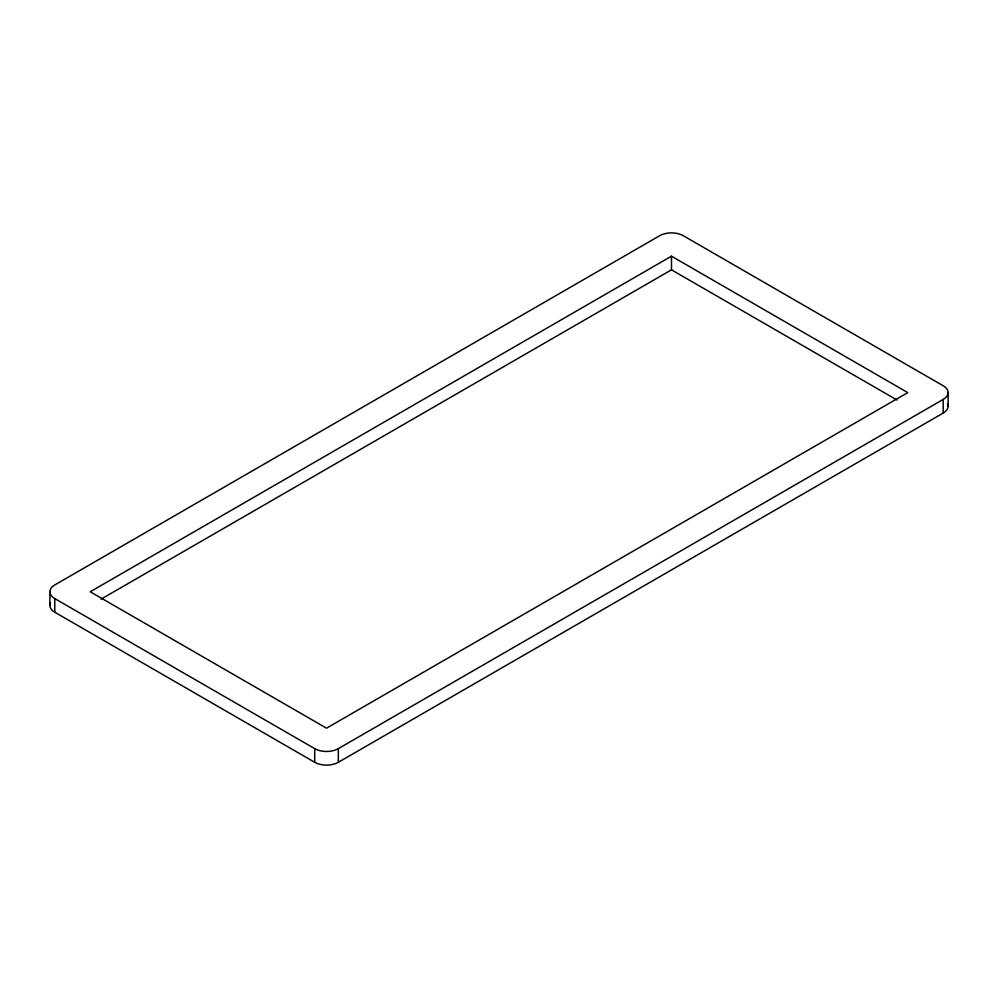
<?xml version="1.0" encoding="UTF-8"?>
<svg xmlns="http://www.w3.org/2000/svg" width="998" height="998" viewBox="0 0 998 998"><rect width="100%" height="100%" fill="white"/><g stroke="black" fill="none" stroke-linecap="round" stroke-linejoin="round"><path stroke-width="1.5" d="M671.479 256.187L90.232 591.764L326.521 728.178L907.768 392.601L671.479 256.187L671.479 269.822L101.023 599.174M54.79 598.588L314.707 748.637A16.704 9.643 0 0 0 338.334 748.637L943.21 399.412A16.704 9.643 0 0 0 943.21 385.777L683.293 235.715A16.704 9.643 0 0 0 659.666 235.715L54.79 584.94A16.704 9.643 0 0 0 54.79 598.588L54.79 612.223L314.707 762.285A16.704 9.643 0 0 0 338.334 762.285L943.21 413.06A16.704 9.643 0 0 0 947.526 403.741M671.479 269.822L896.965 399.998M948.1 392.601L948.1 406.236M943.21 399.412L943.21 413.06M338.334 748.637L338.334 762.285M314.707 748.637L314.707 762.285M49.9 591.764L49.9 605.399M54.79 612.223A16.704 9.643 0 0 1 50.474 602.904"/></g></svg>
